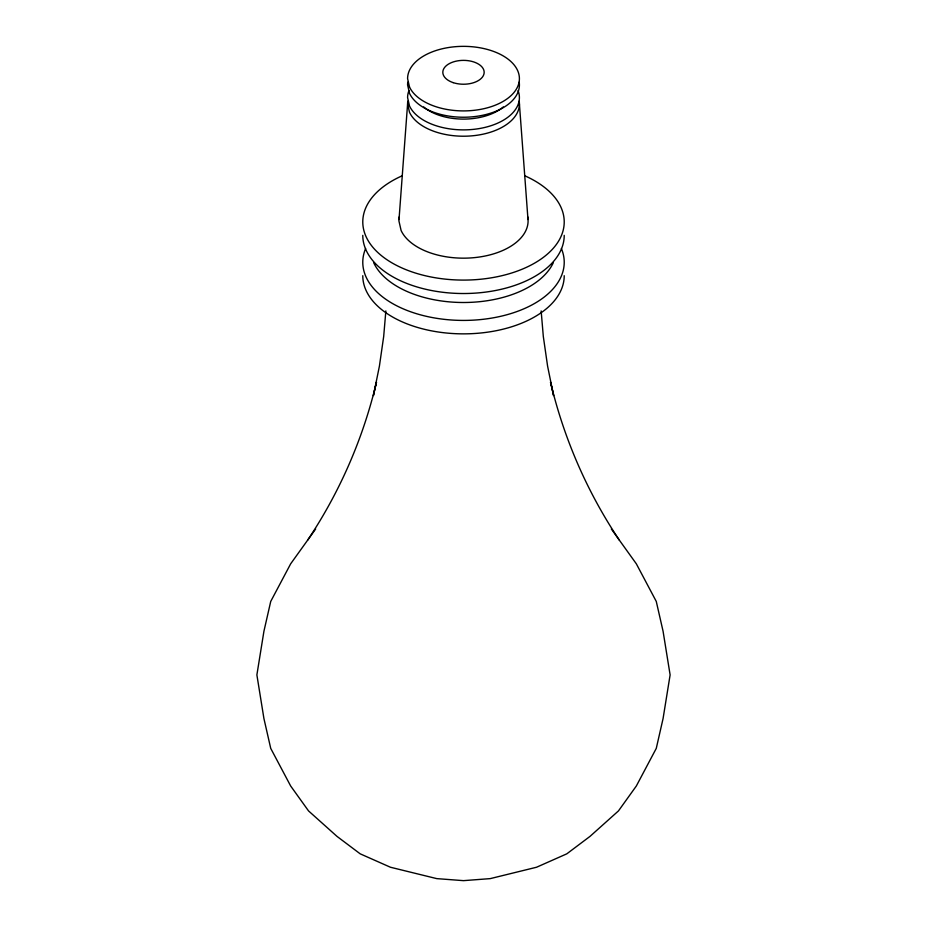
<?xml version="1.0" encoding="UTF-8"?>
<svg xmlns="http://www.w3.org/2000/svg" width="927" height="927" viewBox="0 0 927 927"><rect width="100%" height="100%" fill="white"/><g stroke="black" fill="none" stroke-linecap="round" stroke-linejoin="round"><path stroke-width="1.39" d="M407.799 101.124A55.91 32.283 0 0 0 407.59 103.928L398.911 220.881L401.113 230.533A64.589 37.289 0 0 0 471.924 257.845A64.589 37.289 0 0 0 528.089 220.881L519.41 103.928M385.852 310.939L383.685 336.466L379.41 366.119L373.419 395.574L376.489 382.109C363.164 438.39 339.769 492.179 307.59 540.232M315.655 528.993L290.661 563.825L270.73 601.426L263.928 631.252L256.883 674.914L263.928 718.576L270.73 748.39L290.661 785.992L308.54 810.916L336.976 836.374L360.197 853.837L390.452 867.243L436.768 878.622L463.5 880.65L490.232 878.622L536.548 867.243L566.803 853.837L590.024 836.374L618.46 810.916L636.339 785.992L656.27 748.39L663.072 718.576L670.117 674.914L663.072 631.252L656.27 601.426L636.339 563.825L611.345 528.993M619.41 540.232C587.231 492.179 563.836 438.39 550.511 382.109L553.581 395.574L547.59 366.119L543.315 336.466L541.148 310.939M407.59 103.928L409.502 112.283A55.91 32.283 0 0 0 473.199 135.724A55.91 32.283 0 0 0 519.201 101.124M519.201 82.144A55.91 32.283 0 0 1 473.199 116.744A55.91 32.283 0 0 1 409.502 93.314L407.59 84.96A55.91 32.283 0 0 1 407.799 82.144M503.303 106.941A48.158 27.81 0 0 1 423.697 106.941M398.958 219.502A64.589 37.289 0 0 1 399.317 216.709M527.683 216.709A64.589 37.289 0 0 1 528.042 219.502M518.077 90.614A55.91 32.283 0 0 1 476.791 128.957A55.91 32.283 0 0 1 409.502 105.956L407.59 97.602A55.91 32.283 0 0 1 408.923 90.614M553.303 262.712A92.978 53.673 0 0 1 463.5 302.503A92.978 53.673 0 0 1 373.697 262.712M564.219 235.377A100.719 58.158 0 0 1 463.5 293.523A100.719 58.158 0 0 1 362.781 235.377M524.821 175.794A100.719 58.158 0 0 1 537.764 261.217A100.719 58.158 0 0 1 389.236 261.217A100.719 58.158 0 0 1 402.179 175.794M561.38 248.54A100.719 58.158 0 0 1 463.5 320.418A100.719 58.158 0 0 1 365.62 248.54M564.219 275.701A100.719 58.158 0 0 1 463.5 333.859A100.719 58.158 0 0 1 362.781 275.701M409.502 86.987L407.59 78.633A55.91 32.283 0 0 1 487.127 49.374A55.91 32.283 0 0 1 499.433 103.361A55.91 32.283 0 0 1 409.502 86.987M453.164 82.63A20.661 11.924 0 0 0 484.161 72.306A20.661 11.924 0 0 0 453.164 61.97A20.661 11.924 0 0 0 453.164 82.63"/></g></svg>
